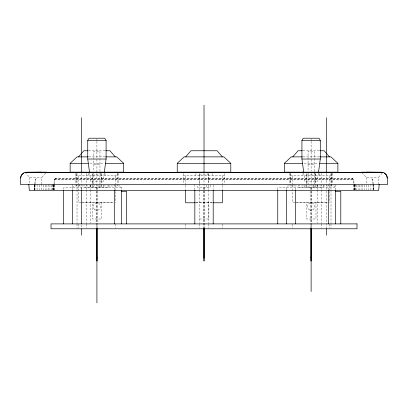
<?xml version="1.0" encoding="UTF-8"?>
<svg xmlns="http://www.w3.org/2000/svg" width="408" height="408" viewBox="0 0 408 408"><rect width="100%" height="100%" fill="white"/><g stroke="black" fill="none" stroke-linecap="round" stroke-linejoin="round"><path stroke-width="0.31" stroke-dasharray="2.04 1.53" d="M34.853 190.536L34.92 185.156M53.994 190.536L54.085 185.446M54.096 184.809L54.182 180.351L55.029 178.806L55.768 178.398L54.585 179.285L54.233 180.045A1.647 1.183 -89.9 0 0 54.172 180.509L54.045 183.962M34.818 190.536L34.93 185.201M34.945 184.61L35.292 179.576L36.669 178.398L35.7 178.995L35.119 180.045L34.935 183.962M34.706 185.028L34.721 189.924L34.899 185.156M54.009 185.156L53.866 189.939L53.917 184.416M104.193 173.232L103.035 181.881L90.795 181.881L89.638 173.232M318.393 173.232L317.235 181.881L304.995 181.881L303.838 173.232M92.631 183.784L92.631 174.93L93.264 173.324M199.731 183.784L199.731 174.93L200.364 173.324M306.831 183.784L306.831 174.93L307.464 173.324M72.435 187.782L73.527 185.946L120.299 185.946L121.395 187.782L121.395 190.154M41.82 184.416L41.82 177.454L45.992 172.655M378.42 184.416L378.42 177.454L382.832 172.38M88.704 150.756L105.126 150.756M302.904 150.756L319.326 150.756M88.791 156.876L105.034 156.876M302.991 156.876L319.235 156.876M89.984 163.302L103.846 163.302M304.184 163.302L318.046 163.302M93.855 164.832L99.975 164.832M308.055 164.832L314.175 164.832M92.631 174.93L101.199 174.93L101.199 183.784M199.731 174.93L208.299 174.93L208.299 183.784M306.831 174.93L315.399 174.93L315.399 183.784M183.207 175.848L224.823 175.848M290.307 175.848L331.923 175.848M25.169 172.38L29.58 177.454L41.82 177.454M362.008 172.655L366.18 177.454L378.42 177.454M55.146 178.719L352.818 178.694L353.818 180.351L353.955 183.962L353.833 180.509A1.647 1.183 89.9 0 0 353.762 180.05L352.527 178.52M55.029 178.806L352.971 178.806M54.585 179.285L353.507 179.428L54.493 179.428M121.395 187.782L63.561 187.782L63.561 189.684M81.396 202.164L112.98 202.164L112.98 202.776L78.555 202.776L78.555 191.505M195.983 202.164L212.048 202.164M295.596 202.164L327.18 202.164L327.18 202.776L292.755 202.776L292.755 191.505M195.983 202.776L212.563 202.776M199.395 218.994L208.881 218.994L208.881 202.164M352.231 178.398L352.818 178.694M314.762 173.324L315.399 174.93M207.662 173.324L208.299 174.93M100.562 173.324L101.199 174.93M373.065 183.962L372.779 179.734L371.331 178.398L372.779 179.734L373.045 183.534M373.065 184.171L373.264 189.899L373.289 184.416M353.981 185.156L354.067 189.939M373.203 184.416L373.182 189.924M373.055 184.416L373.106 189.924M370.913 184.416L370.913 189.924M368.791 185.028L368.791 189.924M366.721 185.028L366.721 189.924M366.18 177.454L366.18 183.784M364.726 185.028L364.726 189.924M362.84 185.028L362.84 189.924M361.08 185.028L361.08 189.924M359.479 185.028L359.479 189.924M358.056 185.028L358.056 189.924M356.837 185.028L356.837 189.924M355.827 184.416L355.827 189.924M355.047 184.416L355.047 189.924M354.511 184.416L354.511 189.924M354.18 184.416L354.175 189.924M354.154 184.416L354.139 189.924M354.032 184.416L354.032 189.924M353.955 184.416L353.955 189.924M335.595 184.416L335.595 190.154M332.535 173.4L332.535 184.416M331.903 173.4L331.903 184.416M331.786 173.4L331.786 184.416M331.316 184.416L331.316 185.946M330.97 173.4L331.005 189.511M331.005 190.148L331.005 223.252M331.005 223.89L330.995 228.174M329.475 175.848L329.475 184.615M329.475 185.242L329.475 190.878M329.475 191.505L329.475 202.776M329.475 223.89L329.475 228.174M328.486 187.782L328.486 189.684M328.256 184.416L328.256 185.946M326.415 173.247L326.415 228.174M323.202 185.028L323.202 187.476L299.028 187.476L299.028 185.028M321.825 173.4L321.825 189.511M321.825 190.148L321.825 223.252M321.83 223.89L321.825 228.174M319.219 173.4L319.219 175.848M317.388 185.028L317.388 187.476M317.235 184.416L317.235 189.511M317.235 190.148L317.235 223.252M315.981 202.164L315.981 218.994L306.495 218.994L306.495 202.164M315.705 173.4L315.705 184.416M315.665 185.028L315.665 187.476M314.16 171.268L314.16 151.281L308.065 151.281L308.065 171.268M314.16 171.89L314.175 187.476M313.257 185.028L313.257 187.476M311.421 187.476L311.421 228.057M311.115 138.842L311.115 140.745M311.115 141.377L311.115 171.146M311.115 173.119L311.115 190.781M311.115 191.357L311.115 224.354M311.115 224.981L311.115 228.154M310.809 187.476L310.809 228.057M308.065 171.89L308.055 187.476M306.525 173.4L306.525 184.416M306.561 185.028L306.561 187.476M304.842 185.028L304.842 187.476M303.006 173.4L303.006 175.848M295.504 187.782L295.504 189.684M293.974 184.416L293.974 185.946M292.755 175.848L292.755 184.615M292.755 185.242L292.755 190.878M292.755 223.89L292.755 228.174M290.914 184.926L290.914 185.946M290.44 173.4L290.44 184.416M290.307 173.4L290.328 184.416M289.695 173.4L289.695 184.416M286.635 189.684L286.635 187.782L287.727 185.946L334.499 185.946L335.595 187.782L277.761 187.782L277.761 189.684M224.823 173.4L224.823 184.416M222.375 175.848L222.375 184.615M222.375 185.242L222.375 189.623M222.375 223.89L222.375 228.174M213.195 185.054L213.195 189.511M212.119 173.4L212.119 175.848M210.288 185.028L210.288 187.476L197.742 187.476L197.742 185.028M208.605 173.4L208.58 184.416M208.565 185.028L208.605 189.511M208.605 190.148L208.605 223.252M208.605 223.89L208.605 228.174M206.157 185.028L206.157 187.476M204.321 187.476L204.321 228.057M204.015 173.119L204.015 228.174M203.709 187.476L203.709 228.057M199.446 173.4L199.425 189.511M199.425 190.148L199.425 223.252M199.425 223.89L199.425 228.174M195.906 173.4L195.906 175.848M194.835 184.416L194.835 189.511M185.655 175.848L185.655 184.615M185.655 185.242L185.655 189.623M185.655 223.89L185.655 228.174M183.207 173.4L183.207 184.416M118.335 173.4L118.335 184.416M117.723 173.4L117.723 175.848L76.107 175.848L76.107 173.4M117.606 173.4L117.591 184.416M117.116 184.416L117.116 185.946M115.275 175.848L115.275 184.615M115.275 185.242L115.275 190.878M115.275 191.505L115.275 202.776M115.275 223.89L115.275 228.174M114.286 187.782L114.286 189.684M114.056 184.416L114.056 185.946M109.002 185.028L109.002 187.476L84.828 187.476L84.828 185.028M105.019 173.4L105.019 175.848M103.188 185.028L103.188 187.476M101.781 202.164L101.781 218.994L92.295 218.994L92.295 202.164M101.505 173.4L101.49 184.416M101.465 185.028L101.465 187.476M99.96 171.268L99.96 151.281L93.866 151.281L93.866 171.268M99.96 171.89L99.975 187.476M99.057 185.028L99.057 187.476M97.221 187.476L97.221 228.057M96.915 138.842L96.915 140.745M96.915 141.377L96.915 172.176M96.915 173.119L96.915 190.781M96.915 191.357L96.915 224.354M96.915 224.981L96.915 228.154M96.609 187.476L96.609 228.057M93.866 171.89L93.855 187.476M92.341 173.4L92.325 184.416M92.361 185.028L92.361 187.476M90.795 185.054L90.795 189.511M90.795 190.148L90.795 223.252M90.642 185.028L90.642 187.476M88.806 173.4L88.806 175.848M86.205 173.4L86.205 189.511M86.205 190.148L86.205 223.252M86.205 223.89L86.2 228.174M81.615 173.247L81.615 189.434M81.615 224.976L81.615 228.174M81.304 187.782L81.304 189.684M79.774 184.416L79.774 185.946M78.555 175.848L78.555 184.615M78.555 185.242L78.555 190.878M78.555 223.89L78.555 228.174M77.025 173.4L77.025 189.511M77.025 190.148L77.025 223.252M77.03 223.89L77.025 228.174M76.714 184.926L76.714 185.946M76.24 173.4L76.225 184.416M75.495 173.4L75.495 184.416M72.435 184.416L72.435 189.684M54.045 184.416L54.045 189.924M53.994 184.416L53.968 189.924M53.825 184.416L53.78 189.924M53.489 184.416L53.489 189.924M52.953 184.416L52.953 189.924M52.173 184.416L52.173 189.924M51.163 185.028L51.163 189.924M49.944 185.028L49.944 189.924M48.521 184.416L48.521 189.924M46.92 185.028L46.92 189.924M45.16 185.028L45.16 189.924M43.273 185.028L43.273 189.924M41.279 184.416L41.279 189.924M39.209 185.028L39.209 189.924M37.087 184.416L37.087 189.924M34.945 184.416L34.945 189.924M34.853 184.416L34.853 189.924M34.818 184.416L34.746 189.924M29.58 177.454L29.58 183.784M309.259 209.809A3.708 3.708 0 0 0 314.823 206.601A3.708 3.708 0 0 0 309.259 203.393A3.708 3.708 0 0 0 309.259 209.809M94.294 209.222A3.708 3.708 0 0 0 100.496 207.56A3.708 3.708 0 0 0 95.957 203.021A3.708 3.708 0 0 0 94.294 209.222"/><path stroke-width="0.61" d="M379.185 184.416L378.65 190.536L29.351 190.536L28.815 184.416M20.68 177.414L20.624 178.031L21.017 176.118L21.854 174.614L24.006 172.819L22.032 174.384L20.813 176.756L20.4 184.416L387.6 184.416L387.105 176.48L385.968 174.384L383.994 172.819L386.371 174.925L387.381 178.082M104.275 172.615L106.095 159.018L106.095 140.352L104.769 138.21L89.061 138.21L87.735 140.352L87.735 159.018L89.556 172.615M318.475 172.615L320.295 159.018L320.295 140.352L318.969 138.21L303.261 138.21L301.935 140.352L301.935 159.018L303.756 172.615M78.555 156.876L83.839 150.756L88.108 150.756M185.655 156.876L190.939 150.756L217.092 150.756L222.375 156.876M292.755 156.876L298.039 150.756L302.308 150.756M105.631 156.876L116.744 156.876L123.69 163.302L123.69 172.176L70.14 172.176L70.14 163.302L77.087 156.876L88.194 156.876M177.24 163.302L184.186 156.876L223.844 156.876L230.79 163.302L230.79 172.176L177.24 172.176L177.24 163.302L230.79 163.302M319.831 156.876L330.944 156.876L337.89 163.302L337.89 172.176L284.34 172.176L284.34 163.302L291.286 156.876L302.394 156.876M25.265 172.355L24.577 172.569L26.739 172.176L46.41 172.176M25.169 172.38L41.565 172.176M87.735 140.352L106.095 140.352M301.935 140.352L320.295 140.352M105.718 150.756L109.992 150.756L115.275 156.876M319.918 150.756L324.192 150.756L329.475 156.876M87.735 159.018L106.095 159.018M301.935 159.018L320.295 159.018M70.14 163.302L88.225 163.302M105.606 163.302L123.69 163.302M284.34 163.302L302.425 163.302M319.806 163.302L337.89 163.302M361.59 172.176L381.261 172.176L383.423 172.569L382.735 172.355M366.435 172.176L382.832 172.38M370.724 172.355L35.7 172.569L372.3 172.38M121.395 191.342L126.597 191.342L126.597 223.89M335.595 191.342L340.797 191.342L340.797 223.89M195.427 202.776L185.655 202.776L185.655 190.25M213.154 202.776L222.375 202.776L222.375 190.25M96.609 257.856L97.221 257.856M310.809 257.856L311.421 257.856M37.276 172.355L70.395 172.375M335.595 190.154L335.595 223.89M328.486 190.317L328.486 223.89M326.415 117.708L326.415 172.625M326.415 228.786L326.415 235.212M311.421 228.628L311.421 260.916L310.809 260.916L310.809 228.628M311.115 228.786L311.115 291.516M295.504 190.317L295.504 223.89M286.635 190.317L286.635 223.89M277.761 190.317L277.761 223.89M213.195 190.148L213.195 223.89M204.321 228.628L204.321 260.916L203.709 260.916L203.709 228.628M204.015 105.162L204.015 172.625M204.015 228.786L204.015 258.162M194.835 190.148L194.835 223.89M121.395 190.154L121.395 223.89M114.286 190.317L114.286 223.89M97.221 228.628L97.221 260.916L96.609 260.916L96.609 228.628M96.915 228.786L96.915 302.838M81.615 117.708L81.615 172.625M81.615 228.786L81.615 235.212M81.304 190.317L81.304 223.89M72.435 190.317L72.435 223.89M63.561 190.317L63.561 223.89M357.015 223.89L51.015 223.89L51.015 228.786L357.015 228.786L357.015 223.89"/></g></svg>
